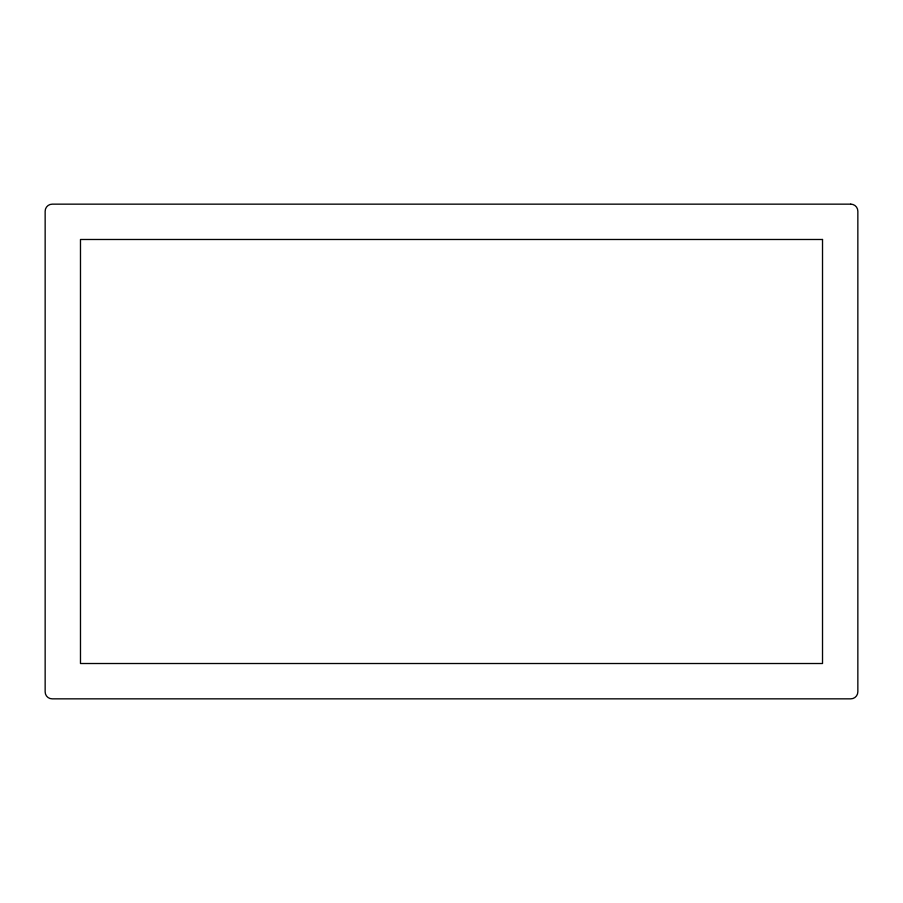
<?xml version="1.0" encoding="UTF-8"?>
<svg xmlns="http://www.w3.org/2000/svg" width="903" height="903" viewBox="0 0 903 903"><rect width="100%" height="100%" fill="white"/><g stroke="black" fill="none" stroke-linecap="round" stroke-linejoin="round"><path stroke-width="1.35" d="M850.784 204.157L52.216 204.157A7.066 7.066 0 0 0 45.15 211.223L45.15 691.879A6.964 6.964 0 0 0 52.114 698.843L850.784 698.843A7.066 7.066 0 0 0 857.85 691.777L857.85 211.223A7.066 7.066 0 0 0 850.784 204.157M822.52 239.487L80.48 239.487L80.48 663.513L822.52 663.513L822.52 239.487"/></g></svg>
